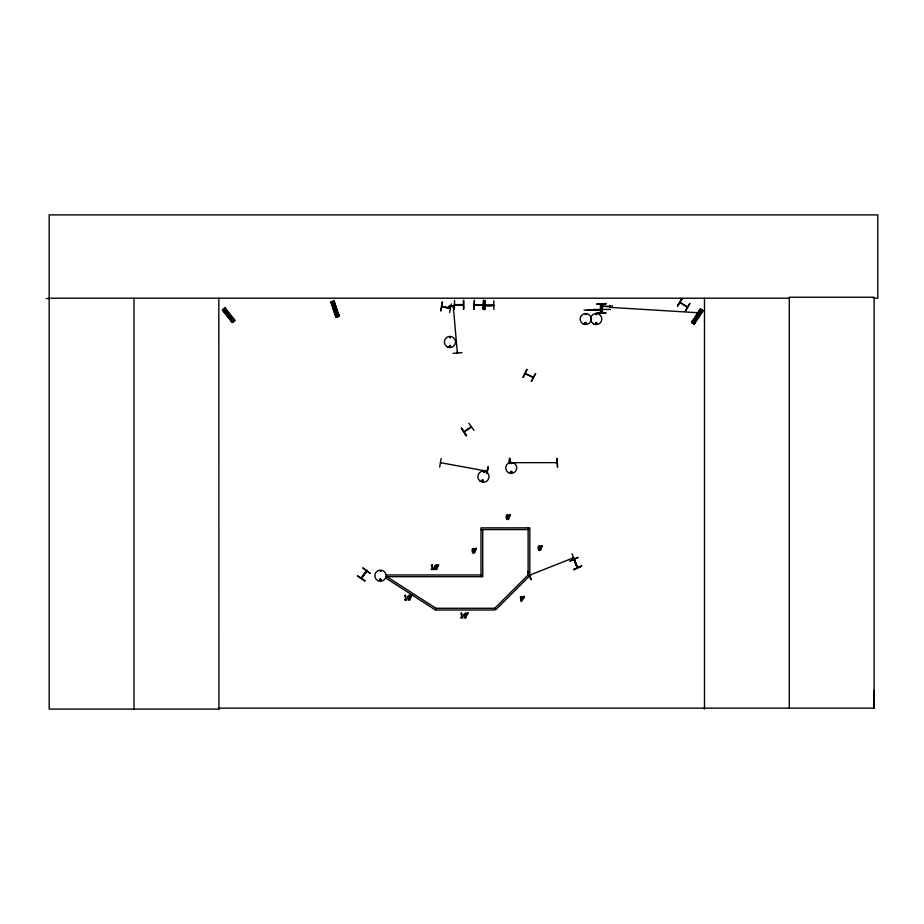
<?xml version="1.0" encoding="UTF-8"?>
<svg xmlns="http://www.w3.org/2000/svg" width="924" height="924" viewBox="0 0 924 924"><rect width="100%" height="100%" fill="white"/><g stroke="black" fill="none" stroke-linecap="round" stroke-linejoin="round"><path stroke-width="1.39" d="M873.48 298.209L877.8 298.209L877.8 214.899L49.18 214.899L49.18 709.101L218.942 709.101L218.826 708.131L874.116 708.131L874.243 690.263M457.738 352.737L457.276 351.975M482.166 480.757C483.668 478.69 482.894 482.986 482.155 480.457M483.853 472.291L484.719 471.991L483.91 472.395M483.529 480.873C480.503 477.708 482.64 483.264 483.148 481.369M574.509 559.551L577.304 567.752L573.931 559.54M577.662 567.475L572.037 553.811M573.758 558.05L572.753 558.05M380.907 571.228L380.03 570.859L380.757 571.413M449.387 345.946C450.808 348.267 450.207 343.82 449.503 346.361M450.473 346.234L449.965 345.576M510.649 472.014C512.427 470.062 511.215 474.243 510.787 471.748M511.711 463.421L510.903 462.959L511.469 463.675M584.869 322.95C586.705 325.814 586.266 321.032 585.123 322.603M586.116 314.564L585.227 314.333L586.174 314.46M595.772 314.333L596.581 314.795L595.922 314.148M362.127 577.512C358.096 580.538 375.791 559.182 361.631 578.343M439.685 467.163L441.164 458.454M441.291 463.201L440.586 463.086M486.105 471.044L486.925 471.506M487.849 467.024L486.682 473.227L488.207 467.094M487.11 473.296L488.172 467.082M442.157 302.067L440.898 310.822M440.771 310.799L442.538 302.136M442.573 306.883L441.845 306.283M451.282 303.857L449.688 312.543M573.642 557.761L529.845 575.086M530.63 575.236L529.822 575.525L530.572 575.271M366.066 571.713L366.17 570.882M379.926 579.51L380.746 580.33L380.307 579.302M511.988 472.441C511.492 468.849 509.297 474.451 512.012 472.21M586.209 323.469C585.828 320.951 584.372 324.89 586.197 323.308M601.824 308.882L601.767 308.015M522.926 377.327L526.761 369.381M523.261 377.489L527.061 369.519M531.392 381.369L535.585 373.585M535.55 373.562L531.335 381.346M574.081 559.655L577.281 567.659M474.416 304.631L475.306 304.631M484.95 305.047L485.932 305.047M691.799 322.476L700.473 309.078M691.961 322.58L700.669 309.205M692.111 322.684L700.773 309.274M692.284 322.788L700.97 309.413M692.446 322.892L701.143 309.517M692.688 323.03L693.45 323.527M693.635 323.643L702.286 310.233M693.797 323.747L702.332 310.268M702.494 310.372L693.959 323.85L702.76 310.545M694.305 324.081L703.141 310.787L700.276 308.963L691.637 322.372L694.501 324.197M483.876 471.956L484.453 471.748M681.993 298.429L677.546 306.075L681.958 298.406M677.442 306.006L682.316 298.637M357.496 576.114L364.83 581.046M366.551 570.94L361.734 578.181M450.566 346.696C450.82 343.301 447.828 347.574 450.358 346.789M379.833 579.209C379.579 582.605 382.571 578.343 380.041 579.117M596.8 323.723C595.772 319.854 595.622 326.461 596.8 322.603M509.771 462.681L556.872 462.635M450.288 308.316L441.718 306.629M454.724 305.036L455.405 304.966M462.485 304.631L463.374 304.631M463.259 304.966L454.724 304.989M485.135 305.451L493.797 305.359L485.135 305.405M232.825 320.894L233.287 321.39M464.102 431.543L471.194 426.773M440.482 462.67L486.89 471.182M486.082 470.974L486.74 471.517M224.982 307.877L222.326 310.002L232.294 322.453M223.504 311.122L225.814 309.297M224.185 311.977L226.484 310.141M225.19 313.248L227.489 311.411M226.08 314.368L228.39 312.543M227.085 315.638L229.395 313.813M231.393 321.078L233.703 319.254M231.3 321.748L234.453 319.404M233.206 321.714L233.911 321.159M232.236 322.499L234.892 320.374L224.971 307.888M450.207 337.803L449.838 336.925L450.08 337.814M595.934 322.649C595.703 325.479 597.585 321.252 595.726 323.308M468.861 423.204L473.966 430.411M464.218 432.051L471.494 426.946M453.245 305.856L453.291 306.71M520.824 598.798C519.288 605.162 526.576 596.858 520.997 596.604A1.34 1.34 0 0 0 520.374 597.054L520.824 598.775M337.329 315.8L337.479 316.562M482.247 480.064L483.033 479.995M527.65 571.482L531.011 579.648M529.787 575.213L530.619 574.878M573.55 557.796L572.926 558.385M570.073 561.018L578.124 557.357L570.12 561.134M573.481 569.427L581.646 566.054M331.624 303.626L334.419 302.691M331.97 304.654L334.754 303.707M332.478 306.179L335.273 305.243M332.94 307.553L335.735 306.606M333.46 309.078L336.244 308.142M335.678 315.662L338.461 314.726M335.389 316.366L339.073 315.003M680.11 302.298L687.444 307.011L679.798 302.564M601.154 308.015L601.951 308.2M556.26 462.635L556.964 462.681M556.872 463.086L556.26 463.039M461.919 352.645L453.118 353.349M533.056 377.523L525.294 373.77M449.676 307.796L450.438 308.038M509.748 458.419L509.286 463.467L509.297 458.419M557.033 458.419L557.53 467.244L557.091 458.419M509.863 462.681L510.66 462.982L509.805 463.039M46.2 298.556L49.18 298.544M49.18 298.209L789.304 298.209M454.539 300.369L454.423 309.205M463.374 300.369L463.502 309.205M493.774 300.785L493.901 309.621M597.043 303.961L605.867 303.961M454.631 304.631L463.19 304.585M483.125 304.597L474.474 305.036L483.264 305.036M483.264 304.943L474.601 305.036M454.516 305.036L463.398 305.036M484.915 305.555L493.797 305.555M487.087 305.59L491.383 305.59M600.531 306.422L610.071 306.294M600.531 306.664L602.714 306.664M610.071 306.791L602.714 306.294M600.97 308.015L601.951 308.015M600.97 308.385L601.951 308.385M600.97 308.628L601.951 308.628M601.062 308.974L601.951 308.997M593.196 309.448L610.487 309.448M584.06 310.141L601.72 310.037M597.043 312.936L605.867 312.982M481.011 529.591L528.112 529.591M481.011 574.971L386.821 574.971L385.886 578.124L435.4 609.967L436.336 608.523L386.821 576.68L482.732 576.68L482.732 529.591M612.034 307.496L701.478 312.947L699.006 311.353M440.563 462.681L441.349 462.82M441.868 306.352L450.334 307.981M441.695 306.733L450.415 308.443M492.977 305.405L493.774 305.047M482.443 304.989L483.217 304.585M693.647 322.719L693.023 323.007M525.421 373.458L533.206 377.142M699.595 310.441L702.067 312.035M698.128 312.716L700.6 314.31M697.343 313.917L699.826 315.511M696.465 315.28L698.948 316.874M692.711 321.125L695.183 322.719M692.053 321.24L695.356 323.365L691.984 321.344M357.704 575.814L365.015 580.78M457.634 352.125L457.288 352.91M457.368 352.956L453.245 305.948L453.326 306.733M224.775 308.038L234.708 320.524M224.636 308.154L234.534 320.663M224.474 308.281L234.442 320.732M224.37 308.362L234.234 320.894L224.174 308.524M223.077 309.401L233.044 321.864M222.973 309.482L232.836 322.026M222.788 309.632L232.686 322.153M222.626 309.759L232.582 322.222M222.522 309.84L232.386 322.384M434.834 569.207C431.716 566.516 438.426 563.744 436.047 565.338A1.167 1.167 0 0 0 435.389 565.707C433.772 567.452 438.565 565.823 437.225 568.676A1.478 1.478 0 0 1 436.682 569.38L435.562 569.6A1.478 1.478 0 0 1 434.754 569.172M461.48 428.274L466.539 435.527M527.997 571.344L531.312 579.521M333.922 301.132L338.981 316.262M338.831 316.308L333.691 301.212L338.762 316.331M333.345 301.328L338.403 316.447M333.194 301.374L338.23 316.505L333.125 301.397M338.011 316.586L337.156 316.874M336.96 316.955L331.866 301.836L336.763 317.013M331.497 301.963L336.706 317.036M331.45 301.975L336.417 317.14M331.254 302.044L336.221 317.198M331.081 302.102L336.047 317.255M509.782 463.467L509.69 458.419L509.655 463.467M874.116 708.131L874.116 297.251L789.304 297.251L789.304 708.131M704.481 298.209L704.481 709.101M612.034 305.44L612.034 307.646M610.071 305.44L610.071 307.646M605.867 312.924L597.043 312.924M602.436 304.088L602.402 312.924M602.009 304.088L602.067 312.924M601.72 310.129L587.248 310.037M600.97 312.924L600.947 304.088L600.9 312.924M600.473 304.088L600.519 312.924M528.112 527.87L528.112 574.971L529.325 576.183L496.026 609.482L494.802 608.269L435.932 608.269L435.932 609.99L494.802 609.99L494.802 608.269L528.112 574.971L529.822 574.971L529.822 527.87L481.011 527.87L481.011 576.68M484.823 300.785L484.823 309.621M483.368 300.369L483.31 309.205M463.825 300.369L463.825 309.205M218.815 298.209L218.942 709.101M134.003 298.209L134.003 709.101M434.95 567.452C435.262 571.725 438.392 565.754 434.95 567.452M407.657 597.031C409.875 607.553 412.797 589.316 407.657 597.031M463.744 614.922C465.962 625.444 468.884 607.207 463.744 614.922M408.304 596.789C408.558 604.308 411.503 592.977 408.304 596.789M464.391 614.691C464.645 622.199 467.59 610.868 464.391 614.691M333.957 307.715C334.904 310.164 335.782 305.832 333.957 307.715M411.908 595.068L411.342 596.881L411.203 595.068L411.908 595.068M438.577 564.656L438.022 566.47L437.884 564.656L438.577 564.656M467.994 612.959L467.428 614.772L467.29 612.959L467.994 612.959M476.31 548.371L475.744 550.184L475.617 548.371L476.31 548.371M510.314 514.737L509.759 516.551L509.621 514.737L510.314 514.737M524.335 596.419L523.769 598.232L523.642 596.419L524.335 596.419M542.342 545.668L541.776 547.482L541.649 545.668L542.342 545.668M474.324 549.676C472.984 552.483 472.279 547.089 474.324 549.676M508.327 516.031C506.987 518.849 506.283 513.444 508.327 516.031M522.349 597.712C521.009 600.519 520.304 595.125 522.349 597.712M540.355 546.962C539.015 549.78 538.311 544.375 540.355 546.962M475.052 551.951C472.892 555.59 471.39 550.808 472.349 549.018A1.34 1.34 0 0 1 472.973 548.567C475.987 548.059 473.931 550.935 475.052 551.951M509.066 518.306C506.895 521.944 505.405 517.174 506.364 515.373A1.34 1.34 0 0 1 506.987 514.934C510.002 514.414 507.934 517.301 509.066 518.306M541.083 549.249C538.911 552.875 537.422 548.105 538.38 546.315A1.34 1.34 0 0 1 539.004 545.865C542.018 545.356 539.962 548.232 541.083 549.249M472.684 551.605C473.377 555.232 475.525 549.422 472.684 551.605M506.687 517.971C507.392 521.598 509.528 515.777 506.687 517.971M520.697 599.653C521.402 603.268 523.55 597.458 520.697 599.653M538.704 548.902C539.408 552.529 541.556 546.719 538.704 548.902M697.528 315.2C698.197 317.729 699.549 313.536 697.528 315.2M405.544 595.264L404.585 595.911L405.428 596.338L405.428 599.468L404.585 599.942L406.86 599.942L406.029 599.468L405.544 595.264M432.224 564.841L431.254 565.5L432.109 565.927L432.109 569.045L431.254 569.531L433.529 569.531L432.709 569.045L432.224 564.841M461.63 613.155L460.672 613.813L461.515 614.229L461.515 617.359L460.672 617.833L462.947 617.833L462.116 617.359L461.63 613.155M227.119 313.848C227.627 316.424 229.256 312.324 227.119 313.848M689.812 303.534L685.354 311.169L689.766 303.499M363.017 568.006L370.039 573.377L363.017 568.006M461.584 428.205L466.181 435.77L461.584 428.205M581.635 566.019L573.619 569.773L581.623 565.996M334.107 301.062L330.884 302.16L335.978 317.279L339.2 316.181L334.095 301.074M457.738 304.932L448.995 306.248L457.738 304.932M474.416 300.369L473.92 309.205L474.416 300.369M483.737 300.369L483.264 309.205L483.737 300.369M484.95 300.785L484.453 309.621L484.95 300.785M605.867 303.603L597.043 304.088L605.867 303.603M447.17 346.812A5.59 5.59 0 0 0 455.544 341.972A5.59 5.59 0 0 0 447.17 337.133A5.59 5.59 0 0 0 447.17 346.812M582.928 323.816A5.521 5.521 0 0 0 591.21 319.034A5.521 5.521 0 0 0 582.928 314.264A5.521 5.521 0 0 0 582.928 323.816M593.451 323.874A5.59 5.59 0 0 0 601.824 319.034A5.59 5.59 0 0 0 593.451 314.206A5.59 5.59 0 0 0 593.451 323.874M508.489 472.661A5.521 5.521 0 0 0 516.759 467.879A5.521 5.521 0 0 0 508.489 463.097A5.521 5.521 0 0 0 508.489 472.661M479.822 480.907A5.59 5.59 0 0 0 488.935 477.662A5.59 5.59 0 0 0 481.566 471.402A5.59 5.59 0 0 0 479.822 480.907M377.65 580.515A5.59 5.59 0 0 0 386.024 575.687A5.59 5.59 0 0 0 377.65 570.847A5.59 5.59 0 0 0 377.65 580.515"/></g></svg>
